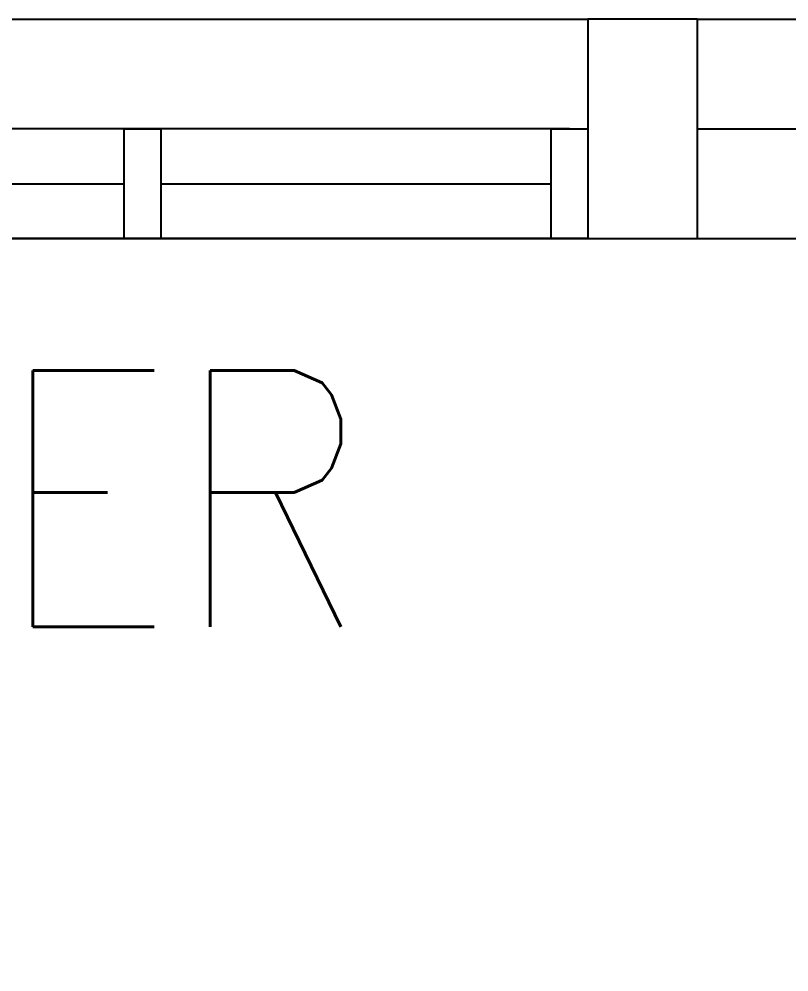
# Model space of a CAD drawing. Header units: inches. Extents: x 16928 to 514628, y -1471 to 241387.
# Drawn here: x 59837 to 60888, y 57609 to 58910 of the extents above; entities that cross this region are included whole.
import ezdxf
from ezdxf.enums import TextEntityAlignment as Align

# ---------------------------------------------------------------- set-up
doc = ezdxf.new("R2010")
doc.units = ezdxf.units.IN
doc.header["$MEASUREMENT"] = 0
for name, color, linetype in [('12. mRspecT - LEGEND', 1, 'Continuous'), ('LW', 2, 'Continuous'), ('WALL', 1, 'Continuous'), ('WIN', 9, 'Continuous')]:
    doc.layers.add(name, color=color, linetype=linetype)
doc.layers.add('t3', color=8, linetype='Continuous', lineweight=25)
doc.styles.add('LAILA', font='romans.shx', dxfattribs={"width": 0.85})

msp = doc.modelspace()

# ---------------------------------------------------------------- linework, layer by layer
at = {"layer": '12. mRspecT - LEGEND'}
msp.add_lwpolyline([(53513.8, 34610.5), (51863.6, 34610.5), (51863.6, 37610.5), (55288.6, 37610.5), (55288.6, 44260.5), (53288.6, 44260.5), (53288.6, 56110.5), (57288.6, 56110.5), (57288.6, 58610.5), (65138.6, 58610.5), (65138.6, 56785.5), (68563.3, 56785.5), (68563.6, 57160.5)], dxfattribs=at)
at = {"layer": 'LW'}
for p, q in [((58813.6, 58910.5), (60613.6, 58910.5)), ((60763.6, 58910.5), (61663.6, 58910.5))]:
    msp.add_line(p, q, dxfattribs=at)
at = {"layer": 'WALL'}
for p, q in [((60763.6, 58760.5), (61663.6, 58760.5)), ((60613.6, 58610.5), (61813.6, 58610.5))]:
    msp.add_line(p, q, dxfattribs=at)
msp.add_lwpolyline([(60613.6, 58610.5), (60763.6, 58610.5), (60763.6, 58910.5), (60613.6, 58910.5)], close=True, dxfattribs=at)
at = {"layer": 'WIN'}
for p, q in [((60588.6, 58760.5), (58838.6, 58760.5)), ((59446.9, 58685.5), (59980.2, 58685.5)), ((60030.2, 58685.5), (60563.6, 58685.5)), ((60613.6, 58610.5), (58813.6, 58610.5))]:
    msp.add_line(p, q, dxfattribs=at)
for points in [[(59980.2, 58760.5), (60030.2, 58760.5), (60030.2, 58610.5), (59980.2, 58610.5)], [(60563.6, 58760.5), (60613.6, 58760.5), (60613.6, 58610.5), (60563.6, 58610.5)]]:
    msp.add_lwpolyline(points, close=True, dxfattribs=at)

# ---------------------------------------------------------------- texts
at = {"layer": 't3', "style": 'LAILA', "width": 0.85}
msp.add_text('BILIK SERVER', height=350, dxfattribs=at).set_placement((57649.5, 58430.4), align=Align.TOP_LEFT)

doc.saveas('drawing.dxf')
